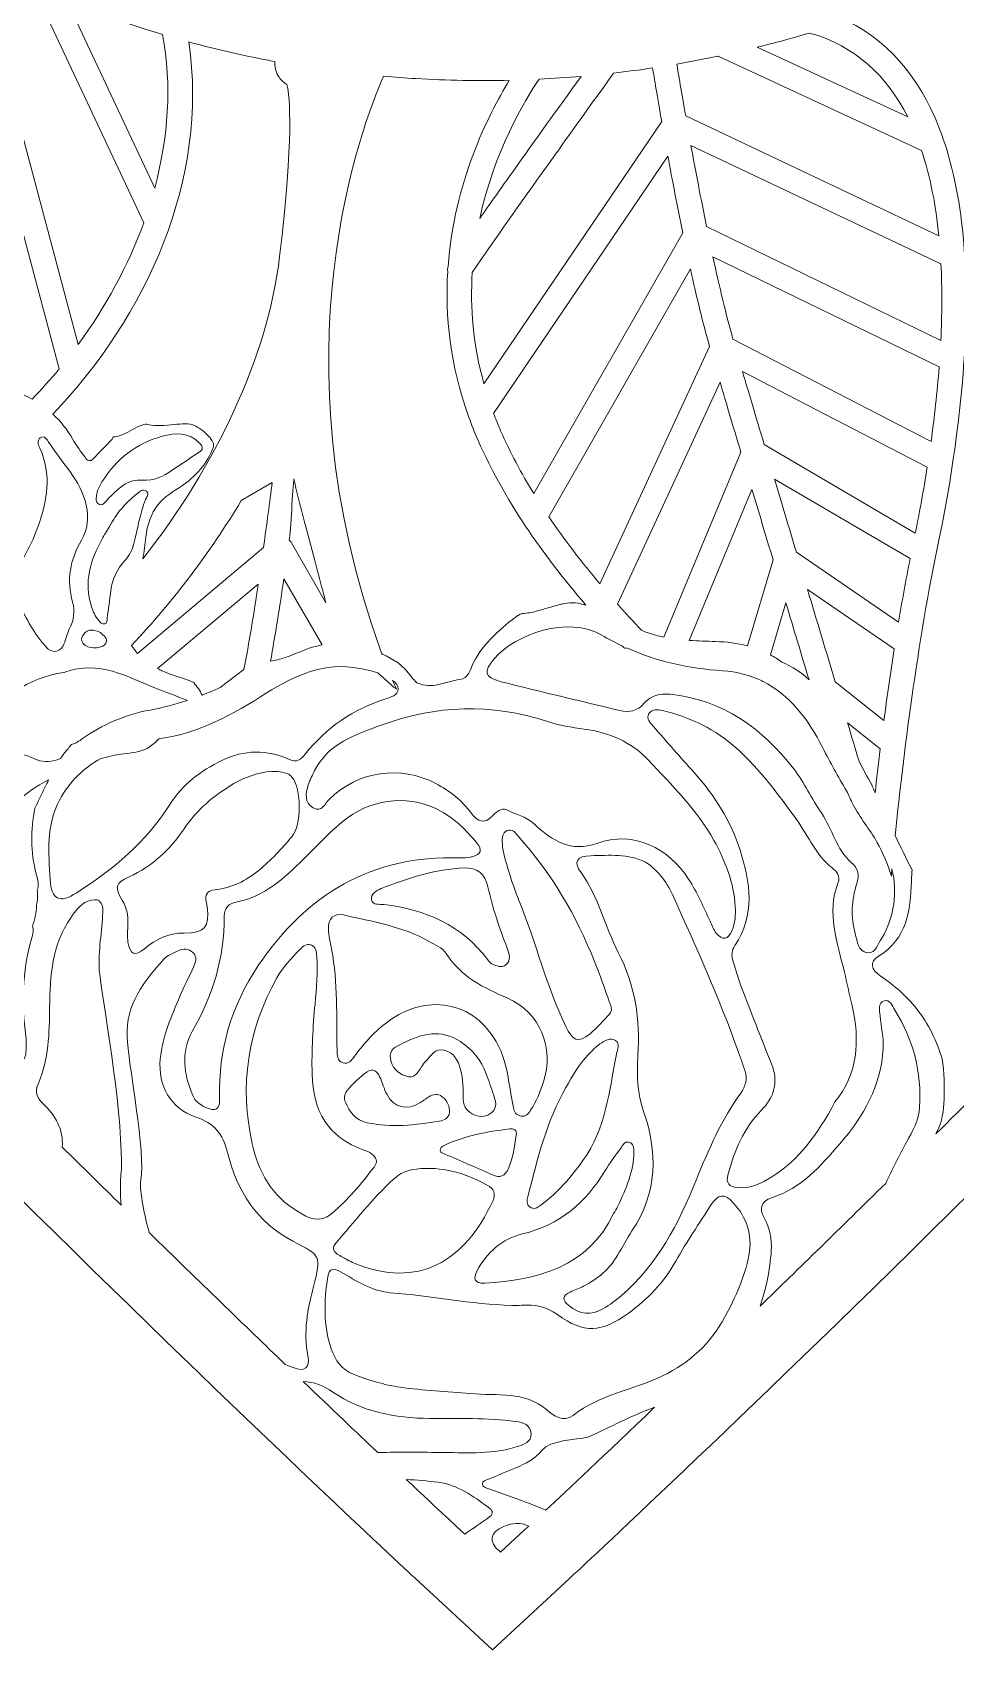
# Model space of a CAD drawing. Extents: x 16 to 8959, y -909 to -91.
# Drawn here: x 4936.9 to 5216.1, y -908.2 to -419.4 of the extents above; entities that cross this region are included whole.
import ezdxf

# ---------------------------------------------------------------- set-up
doc = ezdxf.new("R2010")
doc.units = 0
doc.header["$MEASUREMENT"] = 0
doc.layers.add('Layer 1', color=7, linetype='Continuous')

msp = doc.modelspace()

# ---------------------------------------------------------------- linework, layer by layer
at = {"layer": 'Layer 1', "lineweight": 0}
for points, knots in [([(5499.48, -226.33), (5481.85, -186.9), (5454.75, -153.49), (5421.11, -129.71), (5386.04, -104.91), (5345.53, -91.8), (5303.95, -91.8), (5256.05, -91.8), (5208.03, -109.39), (5165.06, -142.66), (5132.36, -167.98), (5102.49, -202.19), (5076, -244.61), (5049.52, -202.2), (5019.66, -168), (4986.95, -142.67), (4943.98, -109.4), (4895.95, -91.81), (4848.04, -91.8), (4806.47, -91.8), (4765.96, -104.91), (4730.9, -129.69), (4697.25, -153.47), (4670.15, -186.88), (4652.52, -226.31), (4631.14, -274.13), (4624.87, -327.84), (4634.41, -381.63), (4644.97, -441.15), (4673.77, -497.53), (4720, -549.22), (4873.89, -721.22), (5050.96, -885.08), (5052.74, -886.72), (5052.74, -886.72), (5076.01, -908.2), (5076.01, -908.2), (5076.01, -908.2), (5099.28, -886.71), (5099.28, -886.71), (5101.05, -885.08), (5278.13, -721.22), (5432.01, -549.22), (5478.24, -497.54), (5507.03, -441.16), (5517.59, -381.65), (5527.12, -327.86), (5520.86, -274.15), (5499.48, -226.33)], [0, 0, 0, 0, 1, 1, 1, 2, 2, 2, 3, 3, 3, 4, 4, 4, 5, 5, 5, 6, 6, 6, 7, 7, 7, 8, 8, 8, 9, 9, 9, 10, 10, 10, 11, 11, 11, 12, 12, 12, 13, 13, 13, 14, 14, 14, 15, 15, 15, 16, 16, 16, 16]), ([(4931.78, -402.9), (4933.54, -403.74), (4935.31, -404.56), (4937.09, -405.37), (4937.09, -405.37), (4970.6, -476.92), (4970.6, -476.92), (4965.86, -489.95), (4959.03, -502.41), (4950.77, -513.7), (4950.77, -513.7), (4924.66, -416.04), (4924.66, -416.04), (4927.86, -410.13), (4930.31, -405.62), (4931.78, -402.9)], [0, 0, 0, 0, 1, 1, 1, 2, 2, 2, 3, 3, 3, 4, 4, 4, 5, 5, 5, 5]), ([(4976.3, -420), (4979.16, -435.43), (4978.02, -451.23), (4973.9, -466.48), (4973.9, -466.48), (4947.36, -409.81), (4947.36, -409.81), (4956.76, -413.66), (4966.41, -417.05), (4976.3, -420)], [0, 0, 0, 0, 1, 1, 1, 2, 2, 2, 3, 3, 3, 3]), ([(5210.12, -752.28), (5210.24, -752.05), (5210.35, -751.81), (5210.47, -751.59), (5211.97, -748.76), (5212.46, -745.26), (5212.55, -741.84), (5212.66, -737.75), (5212.65, -733.7), (5211.99, -729.65), (5211.99, -729.65), (5211.99, -729.64), (5211.99, -729.64), (5210.27, -724.19), (5207.89, -719.02), (5204.2, -714.42), (5201.11, -710.57), (5197.48, -707.36), (5193.39, -704.63), (5190.46, -702.66), (5189.93, -700.39), (5192.77, -698.62), (5201.42, -693.25), (5202.38, -684.85), (5202.71, -675.95), (5202.76, -674.58), (5202.81, -673.43), (5202.89, -672.46), (5201.02, -669.08), (5199.46, -665.54), (5197.79, -662.12), (5199.74, -642.9), (5203.92, -606.92), (5210.59, -574.9), (5213.98, -558.64), (5217.26, -538.84), (5218.59, -518.69), (5218.61, -518.53), (5218.62, -518.38), (5218.62, -518.23), (5220.14, -494.62), (5218.98, -470.55), (5212.14, -451.11), (5212.11, -451.04), (5212.09, -450.97), (5212.06, -450.9), (5206.57, -435.43), (5197.48, -422.93), (5183.27, -415.96), (5192.14, -412.97), (5200.84, -409.63), (5209.36, -405.94), (5224.85, -411.84), (5241.16, -429.48), (5253.45, -453.81), (5273.45, -493.4), (5286.49, -559.02), (5263.14, -624.45), (5248.19, -666.36), (5239.91, -700.79), (5235.37, -727.13), (5226.73, -735.79), (5218.3, -744.18), (5210.12, -752.28)], [0, 0, 0, 0, 1, 1, 1, 2, 2, 2, 3, 3, 3, 4, 4, 4, 5, 5, 5, 6, 6, 6, 7, 7, 7, 8, 8, 8, 9, 9, 9, 10, 10, 10, 11, 11, 11, 12, 12, 12, 13, 13, 13, 14, 14, 14, 15, 15, 15, 16, 16, 16, 17, 17, 17, 18, 18, 18, 19, 19, 19, 20, 20, 20, 21, 21, 21, 21]), ([(5156.03, -423.89), (5161.37, -422.57), (5166.67, -421.13), (5171.91, -419.57), (5185.85, -423.49), (5195.34, -432.64), (5201.56, -444.93), (5201.56, -444.93), (5156.03, -423.89), (5156.03, -423.89)], [0, 0, 0, 0, 1, 1, 1, 2, 2, 2, 3, 3, 3, 3]), ([(4982.02, -556.52), (4985.96, -553.97), (4990.05, -549.4), (4991.59, -544.84), (4991.94, -543.81), (4991.52, -542.86), (4990.2, -541.42), (4988.85, -539.94), (4987.42, -538.93), (4985.67, -538.09), (4984.65, -537.6), (4981.99, -537.64), (4979.78, -537.9), (4977.13, -538.2), (4974.46, -538.48), (4971.82, -537.93), (4971.56, -537.87), (4971.31, -537.81), (4971.07, -537.75), (4970.54, -537.93), (4970.01, -538.11), (4969.49, -538.29), (4967.38, -539.05), (4965.59, -540.51), (4963.46, -541.23), (4962.74, -541.48), (4962.06, -541.59), (4961.38, -541.63), (4961.26, -541.94), (4961.07, -542.23), (4960.83, -542.5), (4959.05, -544.44), (4957.22, -546.34), (4955.38, -548.22), (4954.38, -549.25), (4953.53, -548.81), (4952.84, -547.81), (4951.6, -546.03), (4950.26, -544.31), (4949.19, -542.44), (4947.47, -539.43), (4945.41, -536.89), (4943.08, -534.74), (4971.32, -505.39), (4990.44, -463.68), (4984.2, -422.26), (4991.05, -424.11), (4997.99, -425.76), (5005.04, -427.18), (5006.76, -427.53), (5008.49, -427.86), (5010.22, -428.18), (5010.11, -429.64), (5010.43, -431.14), (5011.23, -432.5), (5011.9, -433.63), (5012.83, -434.53), (5013.9, -435.14), (5014.74, -438.91), (5016, -451.09), (5011.69, -487.13), (5008.04, -517.67), (4992.28, -550.57), (4970.31, -578.48), (4970.77, -576.32), (4970.89, -574.11), (4971.18, -571.92), (4971.64, -568.36), (4972.71, -564.92), (4974.96, -562.07), (4976.82, -559.72), (4979.54, -558.12), (4982.02, -556.52)], [0, 0, 0, 0, 1, 1, 1, 2, 2, 2, 3, 3, 3, 4, 4, 4, 5, 5, 5, 6, 6, 6, 7, 7, 7, 8, 8, 8, 9, 9, 9, 10, 10, 10, 11, 11, 11, 12, 12, 12, 13, 13, 13, 14, 14, 14, 15, 15, 15, 16, 16, 16, 17, 17, 17, 18, 18, 18, 19, 19, 19, 20, 20, 20, 21, 21, 21, 22, 22, 22, 23, 23, 23, 24, 24, 24, 24]), ([(4945.06, -521.06), (4942.43, -524.25), (4939.67, -527.31), (4936.83, -530.26), (4933.98, -528.68), (4930.87, -527.46), (4927.52, -526.55), (4924.97, -525.86), (4922.4, -525.23), (4919.84, -524.57), (4919.84, -524.57), (4904.81, -452.82), (4904.81, -452.82), (4910.29, -442.65), (4915.29, -433.38), (4919.52, -425.55), (4919.52, -425.55), (4945.06, -521.06), (4945.06, -521.06)], [0, 0, 0, 0, 1, 1, 1, 2, 2, 2, 3, 3, 3, 4, 4, 4, 5, 5, 5, 6, 6, 6, 6]), ([(5073.46, -525.63), (5070.15, -513.76), (5069.28, -502.43), (5069.91, -491.98), (5073.46, -486.4), (5096.45, -454.22), (5112.66, -431.68), (5116.6, -431.23), (5120.53, -430.71), (5124.44, -430.13), (5124.93, -433.17), (5125.9, -438.98), (5127.2, -446.36), (5127.2, -446.36), (5073.46, -525.63), (5073.46, -525.63)], [0, 0, 0, 0, 1, 1, 1, 2, 2, 2, 3, 3, 3, 4, 4, 4, 5, 5, 5, 5]), ([(5134.44, -444.65), (5133.19, -437.52), (5132.25, -431.9), (5131.77, -428.95), (5135.95, -428.24), (5140.1, -427.45), (5144.24, -426.58), (5144.32, -426.63), (5144.39, -426.68), (5144.47, -426.72), (5144.47, -426.72), (5205.75, -455.04), (5205.75, -455.04), (5208.39, -462.93), (5210.07, -471.66), (5210.99, -480.86), (5210.99, -480.86), (5134.44, -444.65), (5134.44, -444.65)], [0, 0, 0, 0, 1, 1, 1, 2, 2, 2, 3, 3, 3, 4, 4, 4, 5, 5, 5, 6, 6, 6, 6]), ([(5070.45, -609.55), (5069.27, -611.95), (5068.91, -614.77), (5066.14, -615.01), (5063.98, -615.2), (5061.88, -616.02), (5059.74, -616.5), (5057.56, -616.99), (5055.39, -617.01), (5053.21, -615.94), (5052.68, -615.41), (5051.98, -614.87), (5051.5, -614.19), (5049.13, -610.79), (5046.1, -608.65), (5042.63, -607.33), (5042.48, -606.92), (5042.32, -606.5), (5042.17, -606.08), (5009.91, -517.11), (5036.44, -447.64), (5043.09, -432.62), (5046.36, -432.9), (5049.64, -433.15), (5052.94, -433.35), (5062.35, -433.9), (5071.76, -434.06), (5081.12, -433.85), (5074.53, -444.62), (5064.47, -464.86), (5062.6, -490.16), (5062.48, -490.46), (5062.47, -490.64), (5062.45, -490.82), (5062.43, -491.11), (5062.46, -491.39), (5062.5, -491.67), (5061.69, -505.07), (5063.22, -519.83), (5068.76, -535.33), (5068.78, -535.38), (5068.8, -535.43), (5068.82, -535.48), (5069.68, -537.88), (5070.63, -540.3), (5071.7, -542.74), (5079.45, -560.5), (5091.14, -577.16), (5104.22, -592.46), (5102.17, -591.88), (5100.07, -591.55), (5097.75, -592.01), (5097.65, -592.03), (5097.51, -592.06), (5097.33, -592.1), (5096.92, -592.19), (5096.52, -592.29), (5096.11, -592.4), (5095.28, -592.6), (5094.47, -592.83), (5093.65, -593.06), (5092.17, -593.47), (5090.7, -593.96), (5089.21, -594.35), (5087.86, -594.7), (5086.51, -594.92), (5085.14, -595.07), (5084.64, -595.13), (5084.16, -595.29), (5083.75, -595.59), (5083.75, -595.59), (5083.75, -595.59), (5083.74, -595.59), (5079.14, -598.96), (5072.99, -604.4), (5070.45, -609.55)], [0, 0, 0, 0, 1, 1, 1, 2, 2, 2, 3, 3, 3, 4, 4, 4, 5, 5, 5, 6, 6, 6, 7, 7, 7, 8, 8, 8, 9, 9, 9, 10, 10, 10, 11, 11, 11, 12, 12, 12, 13, 13, 13, 14, 14, 14, 15, 15, 15, 16, 16, 16, 17, 17, 17, 18, 18, 18, 19, 19, 19, 20, 20, 20, 21, 21, 21, 22, 22, 22, 23, 23, 23, 24, 24, 24, 25, 25, 25, 25]), ([(5090.14, -433.52), (5094.37, -433.31), (5098.6, -433.03), (5102.81, -432.67), (5087.55, -453.9), (5078.06, -467.22), (5072.18, -475.62), (5076.56, -455.28), (5085.7, -440.05), (5090.14, -433.52)], [0, 0, 0, 0, 1, 1, 1, 2, 2, 2, 3, 3, 3, 3]), ([(5140.76, -478.06), (5139.03, -469.6), (5137.43, -461.15), (5136.05, -453.62), (5136.05, -453.62), (5211.62, -489.37), (5211.62, -489.37), (5212.01, -496.93), (5211.96, -504.7), (5211.58, -512.49), (5211.58, -512.49), (5140.76, -478.06), (5140.76, -478.06)], [0, 0, 0, 0, 1, 1, 1, 2, 2, 2, 3, 3, 3, 4, 4, 4, 4]), ([(5088.54, -558.79), (5084.73, -552.59), (5081.33, -546.25), (5078.5, -539.77), (5077.74, -538.02), (5077.04, -536.28), (5076.38, -534.55), (5076.38, -534.55), (5129.07, -456.81), (5129.07, -456.81), (5130.4, -464.03), (5131.92, -471.99), (5133.56, -479.98), (5133.56, -479.98), (5088.54, -558.79), (5088.54, -558.79)], [0, 0, 0, 0, 1, 1, 1, 2, 2, 2, 3, 3, 3, 4, 4, 4, 5, 5, 5, 5]), ([(5148.73, -512.06), (5146.7, -504.92), (5144.65, -496.27), (5142.69, -487.26), (5142.69, -487.26), (5211.08, -520.5), (5211.08, -520.5), (5210.51, -528.13), (5209.65, -535.7), (5208.63, -543.03), (5208.63, -543.03), (5148.73, -512.06), (5148.73, -512.06)], [0, 0, 0, 0, 1, 1, 1, 2, 2, 2, 3, 3, 3, 4, 4, 4, 4]), ([(5108.49, -586.04), (5103, -579.52), (5097.79, -572.77), (5093.08, -565.81), (5093.08, -565.81), (5135.88, -490.88), (5135.88, -490.88), (5137.75, -499.36), (5139.71, -507.48), (5141.66, -514.32), (5141.66, -514.32), (5108.49, -586.04), (5108.49, -586.04)], [0, 0, 0, 0, 1, 1, 1, 2, 2, 2, 3, 3, 3, 4, 4, 4, 4]), ([(5158.2, -543.99), (5155.65, -535.46), (5153.4, -527.89), (5151.63, -521.9), (5151.63, -521.9), (5207.48, -550.78), (5207.48, -550.78), (5206.37, -557.8), (5205.13, -564.52), (5203.87, -570.75), (5203.87, -570.75), (5158.2, -543.99), (5158.2, -543.99)], [0, 0, 0, 0, 1, 1, 1, 2, 2, 2, 3, 3, 3, 4, 4, 4, 4]), ([(5127.86, -602.16), (5126.17, -601.81), (5124.49, -601.37), (5122.83, -600.79), (5122.24, -600.58), (5121.66, -600.35), (5121.09, -600.1), (5118.64, -597.51), (5116.2, -594.89), (5113.82, -592.2), (5113.82, -592.2), (5144.84, -525.12), (5144.84, -525.12), (5146.57, -530.96), (5148.72, -538.17), (5151.13, -546.25), (5151.13, -546.25), (5127.86, -602.16), (5127.86, -602.16)], [0, 0, 0, 0, 1, 1, 1, 2, 2, 2, 3, 3, 3, 4, 4, 4, 5, 5, 5, 6, 6, 6, 6]), ([(4949.09, -591.56), (4949.91, -594.34), (4949.43, -597.12), (4948.08, -599.77), (4947.36, -601.17), (4947.08, -602.79), (4946.48, -604.27), (4945.6, -606.43), (4943.71, -607.12), (4941.68, -605.8), (4941.23, -605.29), (4940.52, -604.54), (4939.87, -603.74), (4936.52, -599.62), (4934.29, -594.84), (4931.76, -590.22), (4930.28, -587.51), (4930.56, -585.26), (4931.98, -582.58), (4934.75, -577.37), (4937.65, -572.2), (4939.42, -566.5), (4941.66, -559.31), (4942.47, -552.17), (4939.17, -545.05), (4938.7, -544.03), (4938.2, -542.67), (4939.29, -541.93), (4940.59, -541.06), (4941.42, -542.52), (4941.93, -543.33), (4945.83, -549.55), (4951.55, -554.65), (4953.2, -562.31), (4954.03, -566.17), (4953.64, -569.6), (4951.75, -572.89), (4948.35, -578.78), (4947.13, -584.89), (4949.09, -591.56)], [0, 0, 0, 0, 1, 1, 1, 2, 2, 2, 3, 3, 3, 4, 4, 4, 5, 5, 5, 6, 6, 6, 7, 7, 7, 8, 8, 8, 9, 9, 9, 10, 10, 10, 11, 11, 11, 12, 12, 12, 13, 13, 13, 13]), ([(4970.12, -554.7), (4966.16, -554.29), (4963.28, -556.91), (4960.63, -559.54), (4960.03, -560.13), (4959.48, -560.78), (4958.89, -561.38), (4958.43, -561.84), (4957.95, -562.43), (4957.21, -562.11), (4956.43, -561.77), (4956.16, -561.01), (4956.2, -560.23), (4956.3, -558.41), (4956.99, -556.77), (4957.95, -555.27), (4962.28, -548.34), (4968.31, -543.62), (4976.18, -541.44), (4980.21, -540.32), (4984.18, -540.22), (4987.49, -543.53), (4988.67, -544.72), (4988.59, -545.51), (4987.19, -546.4), (4984.5, -548.13), (4981.85, -549.92), (4979.21, -551.72), (4976.47, -553.6), (4973.77, -555.08), (4970.12, -554.7)], [0, 0, 0, 0, 1, 1, 1, 2, 2, 2, 3, 3, 3, 4, 4, 4, 5, 5, 5, 6, 6, 6, 7, 7, 7, 8, 8, 8, 9, 9, 9, 10, 10, 10, 10]), ([(4958.81, -598.17), (4957.97, -598.43), (4957.46, -597.65), (4956.97, -597.12), (4955.88, -595.92), (4955.29, -594.45), (4954.78, -592.91), (4952.35, -585.52), (4954.48, -578.87), (4958.03, -572.44), (4958.66, -571.29), (4959.38, -570.19), (4960.26, -568.73), (4962.17, -565), (4965.07, -561.59), (4968.66, -558.77), (4969.43, -558.16), (4970.35, -557.23), (4971.39, -558.06), (4972.38, -558.85), (4971.49, -559.77), (4971.16, -560.59), (4969.43, -564.88), (4968.73, -569.45), (4967.59, -573.9), (4967.1, -575.85), (4966.23, -577.53), (4964.87, -579.05), (4962.58, -581.62), (4961.07, -584.62), (4960.63, -588.09), (4960.28, -590.89), (4959.93, -593.68), (4959.54, -596.47), (4959.46, -597.09), (4959.54, -597.94), (4958.81, -598.17)], [0, 0, 0, 0, 1, 1, 1, 2, 2, 2, 3, 3, 3, 4, 4, 4, 5, 5, 5, 6, 6, 6, 7, 7, 7, 8, 8, 8, 9, 9, 9, 10, 10, 10, 11, 11, 11, 12, 12, 12, 12]), ([(5000.08, -560.88), (5000.08, -560.88), (5009.42, -555.42), (5009.42, -555.42), (5008.68, -561.29), (5007.8, -568.03), (5006.81, -575.1), (5006.81, -575.1), (4968.72, -607.1), (4968.72, -607.1), (4968.04, -606.34), (4967.43, -605.53), (4966.91, -604.65), (4979.45, -591.37), (4990.75, -576.5), (5000.08, -560.88)], [0, 0, 0, 0, 1, 1, 1, 2, 2, 2, 3, 3, 3, 4, 4, 4, 5, 5, 5, 5]), ([(5015.26, -573.69), (5015.08, -573.39), (5014.86, -573.13), (5014.61, -572.89), (5014.99, -570.15), (5015.66, -556.91), (5016, -554.32), (5016.88, -559.22), (5024.41, -586.72), (5025.62, -591.79), (5025.62, -591.79), (5015.26, -573.69), (5015.26, -573.69)], [0, 0, 0, 0, 1, 1, 1, 2, 2, 2, 3, 3, 3, 4, 4, 4, 4]), ([(5167.91, -576.5), (5165.64, -568.89), (5163.41, -561.44), (5161.31, -554.42), (5161.31, -554.42), (5202.3, -578.43), (5202.3, -578.43), (5201.05, -584.78), (5199.88, -591.23), (5198.81, -597.63), (5198.81, -597.63), (5167.91, -576.5), (5167.91, -576.5)], [0, 0, 0, 0, 1, 1, 1, 2, 2, 2, 3, 3, 3, 4, 4, 4, 4]), ([(5153.14, -604.82), (5150.03, -603.99), (5146.8, -603.59), (5143.45, -603.49), (5140.79, -603.42), (5138.14, -603.34), (5135.49, -603.15), (5135.49, -603.15), (5154.49, -557.5), (5154.49, -557.5), (5156.52, -564.3), (5158.67, -571.48), (5160.86, -578.81), (5160.86, -578.81), (5153.14, -604.82), (5153.14, -604.82)], [0, 0, 0, 0, 1, 1, 1, 2, 2, 2, 3, 3, 3, 4, 4, 4, 5, 5, 5, 5]), ([(4985.73, -615.88), (4982.51, -614.48), (4978.86, -613.59), (4976.1, -612.33), (4975.66, -612.13), (4975.22, -611.92), (4974.79, -611.69), (4974.79, -611.69), (5005.22, -586.13), (5005.22, -586.13), (5003.88, -595.02), (5002.42, -603.97), (5000.9, -611.96), (5000.9, -611.96), (4993.73, -617.43), (4993.73, -617.43), (4991.93, -618.23), (4990.11, -618.98), (4988.27, -619.68), (4987.57, -618.37), (4986.7, -617.08), (4985.73, -615.88)], [0, 0, 0, 0, 1, 1, 1, 2, 2, 2, 3, 3, 3, 4, 4, 4, 5, 5, 5, 6, 6, 6, 7, 7, 7, 7]), ([(5012.96, -584.52), (5012.96, -584.52), (5024.55, -604.49), (5024.55, -604.49), (5024.21, -604.56), (5023.84, -604.65), (5023.77, -604.66), (5023.19, -604.8), (5022.61, -604.93), (5022.03, -605.1), (5018.97, -605.95), (5016.16, -607.44), (5013.14, -608.41), (5011.75, -608.85), (5010.38, -609.18), (5009.01, -609.4), (5008.97, -609.42), (5008.94, -609.44), (5008.91, -609.46), (5010.34, -601.56), (5011.71, -592.97), (5012.96, -584.52)], [0, 0, 0, 0, 1, 1, 1, 2, 2, 2, 3, 3, 3, 4, 4, 4, 5, 5, 5, 6, 6, 6, 7, 7, 7, 7]), ([(5194.39, -627.32), (5194.39, -627.32), (5179.64, -615.63), (5179.64, -615.63), (5176.95, -606.65), (5174.12, -597.21), (5171.3, -587.8), (5171.3, -587.8), (5197.51, -605.73), (5197.51, -605.73), (5196.34, -613.16), (5195.31, -620.43), (5194.39, -627.32)], [0, 0, 0, 0, 1, 1, 1, 2, 2, 2, 3, 3, 3, 4, 4, 4, 4]), ([(5193.77, -693.15), (5192.46, -694.53), (5192.21, -697.89), (5189.4, -697.55), (5186.54, -697.2), (5186.35, -694.08), (5185.7, -691.79), (5184.24, -686.7), (5184.65, -681.6), (5186.15, -676.62), (5186.94, -674), (5186.76, -672.22), (5184.49, -670.26), (5179.93, -666.32), (5178.81, -660.13), (5175.48, -655.32), (5172.5, -651.01), (5170.33, -646.11), (5167.13, -641.99), (5157.6, -629.74), (5145.77, -621.08), (5129.74, -619.43), (5126.57, -619.11), (5123.9, -619.81), (5121.83, -622.21), (5119.82, -624.54), (5117.32, -625.01), (5114.54, -624.34), (5102.56, -621.48), (5090.57, -618.67), (5078.64, -615.63), (5073.55, -614.34), (5073.17, -612.6), (5076.6, -608.62), (5082.93, -601.28), (5098.91, -595.6), (5109.07, -601.56), (5111.14, -602.78), (5113.24, -603.88), (5115.37, -604.87), (5115.61, -605.13), (5115.84, -605.38), (5116.08, -605.64), (5116.23, -605.55), (5116.38, -605.47), (5116.52, -605.39), (5125.65, -609.48), (5135.32, -611.66), (5145.53, -612.32), (5150.03, -612.61), (5153.96, -613.69), (5157.44, -615.37), (5157.53, -615.43), (5157.62, -615.47), (5157.7, -615.53), (5157.7, -615.53), (5157.71, -615.5), (5157.71, -615.5), (5165.82, -619.51), (5171.43, -626.89), (5175.9, -635.65), (5178.15, -640.05), (5180.52, -644.38), (5183.08, -648.59), (5183.73, -650), (5184.39, -651.41), (5185.09, -652.81), (5187.11, -656.81), (5190.06, -660.2), (5192.25, -664.09), (5194.12, -667.41), (5195.58, -670.79), (5196.63, -674.37), (5196.68, -673.8), (5196.74, -673.08), (5196.82, -672.23), (5198.55, -679.34), (5197.49, -686.64), (5193.77, -693.15)], [0, 0, 0, 0, 1, 1, 1, 2, 2, 2, 3, 3, 3, 4, 4, 4, 5, 5, 5, 6, 6, 6, 7, 7, 7, 8, 8, 8, 9, 9, 9, 10, 10, 10, 11, 11, 11, 12, 12, 12, 13, 13, 13, 14, 14, 14, 15, 15, 15, 16, 16, 16, 17, 17, 17, 18, 18, 18, 19, 19, 19, 20, 20, 20, 21, 21, 21, 22, 22, 22, 23, 23, 23, 24, 24, 24, 25, 25, 25, 26, 26, 26, 26]), ([(5163.54, -609.73), (5162.41, -608.91), (5161.25, -608.18), (5160.07, -607.54), (5160.07, -607.54), (5164.75, -591.8), (5164.75, -591.8), (5167.1, -599.66), (5169.46, -607.5), (5171.73, -615.08), (5169.41, -612.87), (5166.73, -611.03), (5163.54, -609.73)], [0, 0, 0, 0, 1, 1, 1, 2, 2, 2, 3, 3, 3, 4, 4, 4, 4]), ([(4952.38, -601.37), (4953.8, -599.43), (4955.61, -599.9), (4957.51, -600.8), (4958.31, -601.74), (4960.06, -602.35), (4959.03, -604.15), (4958.25, -605.52), (4954.63, -605.8), (4953.01, -604.74), (4951.61, -603.83), (4951.47, -602.62), (4952.38, -601.37)], [0, 0, 0, 0, 1, 1, 1, 2, 2, 2, 3, 3, 3, 4, 4, 4, 4]), ([(4917.57, -638.14), (4917.76, -634.95), (4919.05, -632.15), (4920.69, -629.41), (4927.24, -620.76), (4935.32, -614.46), (4946.43, -612.84), (4946.53, -612.82), (4946.63, -612.83), (4946.71, -612.8), (4957, -608.96), (4965.68, -614.16), (4974.65, -617.76), (4977.52, -618.92), (4980.44, -619.97), (4983.32, -621.1), (4983.47, -621.16), (4983.64, -621.21), (4983.8, -621.27), (4980.14, -622.47), (4976.39, -623.47), (4972.51, -624.19), (4965.09, -625.59), (4958.02, -628.52), (4951.78, -633.05), (4950.57, -633.94), (4949.59, -634.47), (4948.75, -634.63), (4948.05, -635.46), (4947.35, -636.3), (4946.68, -637.16), (4946.24, -637.72), (4945.83, -638.29), (4945.44, -638.88), (4945.1, -638.99), (4944.75, -639.1), (4944.41, -639.22), (4941.97, -640.04), (4939.73, -639.94), (4937.59, -638.93), (4931.71, -636.15), (4926.18, -636.46), (4920.84, -640.23), (4920.01, -640.81), (4919.03, -641.48), (4917.99, -640.76), (4917.03, -640.1), (4917.52, -639.04), (4917.57, -638.14)], [0, 0, 0, 0, 1, 1, 1, 2, 2, 2, 3, 3, 3, 4, 4, 4, 5, 5, 5, 6, 6, 6, 7, 7, 7, 8, 8, 8, 9, 9, 9, 10, 10, 10, 11, 11, 11, 12, 12, 12, 13, 13, 13, 14, 14, 14, 15, 15, 15, 16, 16, 16, 16]), ([(4945.13, -651.42), (4948.15, -645.75), (4952.47, -641.76), (4957.64, -638.84), (4959.89, -638.22), (4962.17, -637.73), (4964.55, -637.43), (4966.96, -637.12), (4969.57, -636.94), (4971.72, -635.72), (4972.98, -635), (4974.1, -633.97), (4975.18, -632.87), (4987.31, -631.31), (4997.54, -625.49), (5007.62, -619.14), (5016.24, -613.7), (5025.25, -609.57), (5035.9, -611.62), (5037.75, -611.98), (5039.57, -612.38), (5041.33, -612.97), (5042.79, -614.14), (5044.21, -615.46), (5045.75, -616.88), (5046.14, -617.24), (5046.56, -617.56), (5046.99, -617.86), (5046.6, -617), (5046.21, -616.14), (5045.83, -615.27), (5046.78, -615.92), (5047.59, -616.67), (5047.54, -617.85), (5047.47, -619.83), (5045.38, -620.26), (5043.77, -620.78), (5033.98, -623.95), (5025.78, -629.45), (5019.4, -637.55), (5018.1, -639.19), (5016.71, -640.1), (5014.71, -639.2), (5007.83, -636.09), (5001.09, -636.14), (4994.23, -639.45), (4987.8, -642.56), (4982.25, -646.77), (4978.48, -652.75), (4971.34, -664.09), (4961.39, -672.3), (4950.33, -679.43), (4945.16, -682.76), (4942.68, -681.59), (4942.31, -675.43), (4941.82, -667.28), (4941.02, -659.11), (4945.13, -651.42)], [0, 0, 0, 0, 1, 1, 1, 2, 2, 2, 3, 3, 3, 4, 4, 4, 5, 5, 5, 6, 6, 6, 7, 7, 7, 8, 8, 8, 9, 9, 9, 10, 10, 10, 11, 11, 11, 12, 12, 12, 13, 13, 13, 14, 14, 14, 15, 15, 15, 16, 16, 16, 17, 17, 17, 18, 18, 18, 19, 19, 19, 19]), ([(5123.12, -639.3), (5130.27, -646.95), (5137.88, -654.29), (5142.99, -663.61), (5146.41, -669.87), (5149.05, -676.4), (5149.44, -683.67), (5149.57, -686.14), (5149.41, -688.55), (5148.48, -690.86), (5147.35, -693.64), (5145.49, -693.97), (5143.66, -691.6), (5142.86, -690.55), (5142.37, -689.25), (5141.81, -688.03), (5139.82, -683.71), (5137.92, -679.32), (5135.33, -675.31), (5129.35, -666.07), (5118.88, -660.41), (5107.56, -664.51), (5099.93, -667.27), (5093.99, -663.74), (5088.69, -658.7), (5085.89, -656.04), (5083.46, -656.14), (5080.17, -654.29), (5078.89, -653.57), (5076.93, -655.24), (5076.06, -656.19), (5073.62, -658.86), (5071.49, -657.88), (5069.73, -655.47), (5066.85, -651.52), (5063.13, -648.7), (5058.86, -646.42), (5048.26, -640.75), (5035.34, -642.65), (5026.72, -651.13), (5025.41, -652.41), (5024.48, -655.3), (5021.83, -653.73), (5019.1, -652.11), (5019.55, -649.36), (5020.33, -646.83), (5020.79, -645.33), (5021.6, -643.93), (5022.25, -642.49), (5026.45, -634.24), (5034.58, -631.62), (5042.33, -628.79), (5058.9, -622.74), (5075.69, -622), (5092.62, -627.65), (5096.19, -628.83), (5099.98, -629.46), (5103.72, -629.95), (5111.26, -630.95), (5117.95, -633.76), (5123.12, -639.3)], [0, 0, 0, 0, 1, 1, 1, 2, 2, 2, 3, 3, 3, 4, 4, 4, 5, 5, 5, 6, 6, 6, 7, 7, 7, 8, 8, 8, 9, 9, 9, 10, 10, 10, 11, 11, 11, 12, 12, 12, 13, 13, 13, 14, 14, 14, 15, 15, 15, 16, 16, 16, 17, 17, 17, 18, 18, 18, 19, 19, 19, 20, 20, 20, 20]), ([(5182.44, -703.43), (5183.21, -706.63), (5183.87, -709.86), (5184.66, -713.05), (5187.41, -724.24), (5186.22, -734.67), (5179.58, -742.61), (5174.34, -752.46), (5168.78, -760.1), (5160.45, -765.32), (5157.31, -767.29), (5154.06, -768.96), (5150.17, -768.53), (5147.67, -768.26), (5146.44, -767.33), (5147.27, -764.43), (5149.3, -757.31), (5151.93, -750.63), (5157.3, -745.2), (5161.18, -741.29), (5162.6, -736.57), (5160.38, -731.11), (5157.22, -723.31), (5154.17, -715.46), (5151.16, -707.6), (5150.2, -705.1), (5149.53, -702.49), (5148.71, -699.94), (5148.19, -698.32), (5148.36, -696.81), (5149.3, -695.4), (5155.5, -686.09), (5154.01, -676.33), (5150.89, -666.53), (5148.06, -657.67), (5143.21, -649.97), (5137, -643.09), (5132.83, -638.46), (5128.71, -633.8), (5124.65, -629.08), (5123.76, -628.05), (5122.28, -626.89), (5123.35, -625.28), (5124.29, -623.86), (5125.99, -624.02), (5127.4, -624.35), (5135.84, -626.35), (5143.44, -630.02), (5149.94, -635.87), (5156.97, -642.21), (5162.52, -649.8), (5168.03, -657.42), (5171.89, -662.78), (5173.59, -667.67), (5178.69, -671.94), (5180.1, -673.11), (5181.39, -674.25), (5180.47, -676.56), (5176.98, -685.36), (5180.29, -694.51), (5182.44, -703.43)], [0, 0, 0, 0, 1, 1, 1, 2, 2, 2, 3, 3, 3, 4, 4, 4, 5, 5, 5, 6, 6, 6, 7, 7, 7, 8, 8, 8, 9, 9, 9, 10, 10, 10, 11, 11, 11, 12, 12, 12, 13, 13, 13, 14, 14, 14, 15, 15, 15, 16, 16, 16, 17, 17, 17, 18, 18, 18, 19, 19, 19, 20, 20, 20, 20]), ([(5183.37, -628.06), (5183.37, -628.06), (5193.29, -635.91), (5193.29, -635.91), (5192.7, -640.64), (5192.18, -645.09), (5191.71, -649.2), (5191.38, -648.4), (5191.05, -647.61), (5190.73, -646.81), (5189.38, -644.45), (5188.1, -642.05), (5186.85, -639.64), (5185.75, -635.97), (5184.58, -632.1), (5183.37, -628.06)], [0, 0, 0, 0, 1, 1, 1, 2, 2, 2, 3, 3, 3, 4, 4, 4, 5, 5, 5, 5]), ([(4964.2, -681.85), (4961.74, -677.81), (4961.94, -676.52), (4966.2, -674.59), (4973.23, -671.41), (4978.53, -666.39), (4982.77, -660.08), (4986.67, -654.28), (4991.91, -649.96), (4997.87, -646.45), (5001.39, -644.38), (5005.17, -643.06), (5009.27, -642.76), (5011, -642.63), (5012.68, -642.84), (5014.44, -643.61), (5014.69, -643.82), (5015.1, -644.1), (5015.41, -644.47), (5018.39, -647.99), (5018.34, -658.93), (5015.37, -662.48), (5012.3, -666.13), (5009.07, -669.61), (5005.37, -672.65), (5001.5, -675.82), (4997.16, -678.01), (4992.18, -678.52), (4989.61, -678.79), (4989.12, -680.03), (4989.49, -682.18), (4989.58, -682.66), (4989.68, -683.13), (4989.75, -683.62), (4990.6, -689.82), (4989.11, -691.67), (4982.8, -691.61), (4978.1, -691.56), (4974.31, -693.37), (4970.85, -696.33), (4968.03, -698.74), (4966.36, -698.09), (4965.83, -694.36), (4965.58, -692.57), (4965.75, -690.71), (4965.81, -688.88), (4965.9, -686.39), (4965.53, -684.02), (4964.2, -681.85)], [0, 0, 0, 0, 1, 1, 1, 2, 2, 2, 3, 3, 3, 4, 4, 4, 5, 5, 5, 6, 6, 6, 7, 7, 7, 8, 8, 8, 9, 9, 9, 10, 10, 10, 11, 11, 11, 12, 12, 12, 13, 13, 13, 14, 14, 14, 15, 15, 15, 16, 16, 16, 16]), ([(4938.12, -673.82), (4938.77, -676.22), (4938.92, -677.66), (4938.35, -678.55), (4938.61, -680.05), (4938.48, -681.69), (4938.18, -683.29), (4938.08, -685.4), (4937.65, -687.52), (4936.97, -689.59), (4937.4, -690.33), (4937.19, -691.6), (4936.57, -693.8), (4933.84, -703.4), (4933.64, -713.04), (4934.94, -722.83), (4935.14, -724.39), (4935.04, -726), (4934.97, -727.58), (4934.88, -729.65), (4934.07, -730.34), (4933, -729.44), (4924.98, -722.53), (4916.57, -717.63), (4909.68, -710.83), (4907.71, -708.88), (4905.43, -707.68), (4903.01, -706.85), (4905.63, -703.43), (4908.81, -700.43), (4912.42, -698.06), (4914.9, -696.43), (4917.53, -695.07), (4919.99, -693.42), (4921.85, -692.18), (4923.22, -691.39), (4923.56, -689.24), (4924.58, -682.69), (4923.23, -675.93), (4923.77, -669.34), (4924.29, -662.82), (4926.87, -656.98), (4931.64, -652.44), (4934.69, -649.54), (4938.16, -647.24), (4941.84, -645.28), (4941.46, -646.05), (4941.08, -646.82), (4940.7, -647.6), (4939.69, -649.69), (4938.69, -651.79), (4937.68, -653.88), (4936.36, -660.41), (4936.3, -667.02), (4938.12, -673.82)], [0, 0, 0, 0, 1, 1, 1, 2, 2, 2, 3, 3, 3, 4, 4, 4, 5, 5, 5, 6, 6, 6, 7, 7, 7, 8, 8, 8, 9, 9, 9, 10, 10, 10, 11, 11, 11, 12, 12, 12, 13, 13, 13, 14, 14, 14, 15, 15, 15, 16, 16, 16, 17, 17, 17, 18, 18, 18, 18]), ([(4993.54, -741.5), (4993.65, -745.04), (4992.37, -745.74), (4989.09, -744.2), (4987.49, -743.45), (4986.14, -742.38), (4985.45, -740.74), (4982.72, -734.33), (4981.7, -727.79), (4985.28, -721.4), (4991.36, -710.55), (4995.08, -699.08), (4994.93, -686.55), (4994.9, -683.89), (4996.38, -682.69), (4998.55, -682.26), (5007.04, -680.58), (5013.04, -675.04), (5018.9, -669.29), (5023.25, -665.01), (5027.32, -660.45), (5032.24, -656.79), (5040.46, -650.66), (5051.9, -649.87), (5060.51, -654.85), (5064.77, -657.17), (5068.12, -660.53), (5071.17, -664.22), (5073.09, -666.54), (5072.66, -667.82), (5069.72, -668.57), (5068.56, -668.86), (5067.31, -668.92), (5066.1, -668.88), (5039.54, -668.04), (5019.78, -679.86), (5005.24, -701.46), (4997.1, -713.57), (4993.09, -726.87), (4993.54, -741.5)], [0, 0, 0, 0, 1, 1, 1, 2, 2, 2, 3, 3, 3, 4, 4, 4, 5, 5, 5, 6, 6, 6, 7, 7, 7, 8, 8, 8, 9, 9, 9, 10, 10, 10, 11, 11, 11, 12, 12, 12, 13, 13, 13, 13]), ([(5106.89, -700.2), (5108.52, -704.27), (5109.95, -708.43), (5111.44, -712.55), (5111.85, -713.69), (5112.4, -714.86), (5111.46, -716.08), (5109.5, -718.08), (5107.68, -720.25), (5105.53, -722.02), (5101.87, -725.03), (5100.22, -724.07), (5098.21, -719.88), (5092.46, -707.86), (5089.31, -694.93), (5084.37, -682.65), (5082.45, -677.87), (5080.85, -673.04), (5079.57, -668.09), (5079.23, -666.8), (5079.03, -665.45), (5079, -664.13), (5078.96, -662.81), (5078.94, -661.28), (5080.45, -660.65), (5082.05, -659.99), (5082.9, -661.31), (5083.78, -662.28), (5093.88, -673.46), (5101.29, -686.29), (5106.89, -700.2)], [0, 0, 0, 0, 1, 1, 1, 2, 2, 2, 3, 3, 3, 4, 4, 4, 5, 5, 5, 6, 6, 6, 7, 7, 7, 8, 8, 8, 9, 9, 9, 10, 10, 10, 10]), ([(5099.47, -800.11), (5100.81, -799.51), (5102.2, -799.03), (5103.51, -798.37), (5107.87, -796.2), (5111.43, -793.1), (5113.95, -788.9), (5115.39, -786.49), (5116.63, -783.95), (5118.2, -781.63), (5126.02, -770.09), (5125.98, -757.73), (5121.64, -745.19), (5119.72, -739.66), (5119.64, -734.16), (5120, -728.59), (5120.71, -717.66), (5119.22, -707.48), (5114.05, -697.44), (5110.01, -689.61), (5108.15, -680.7), (5102.8, -673.33), (5100.38, -669.99), (5101.59, -668.3), (5105.74, -668.22), (5111.34, -668.12), (5117.01, -667.57), (5122.31, -670.16), (5126.36, -672.8), (5128.98, -676.64), (5130.88, -680.9), (5137.64, -696.06), (5144.58, -711.16), (5150.09, -726.84), (5150.86, -729.03), (5151.75, -731.18), (5152.4, -733.4), (5153.1, -735.75), (5152.63, -737.94), (5151.14, -739.97), (5145.25, -748.01), (5141.39, -757.05), (5137.64, -766.25), (5132.33, -779.28), (5125.95, -791.82), (5114.94, -801.23), (5113.27, -802.65), (5111.48, -803.96), (5109.59, -805.07), (5105.75, -807.3), (5102.45, -806.94), (5099.07, -804.19), (5097.12, -802.6), (5097.03, -801.22), (5099.47, -800.11)], [0, 0, 0, 0, 1, 1, 1, 2, 2, 2, 3, 3, 3, 4, 4, 4, 5, 5, 5, 6, 6, 6, 7, 7, 7, 8, 8, 8, 9, 9, 9, 10, 10, 10, 11, 11, 11, 12, 12, 12, 13, 13, 13, 14, 14, 14, 15, 15, 15, 16, 16, 16, 17, 17, 17, 18, 18, 18, 18]), ([(5080.46, -696.13), (5081.08, -697.76), (5081.8, -699.83), (5080.07, -701.24), (5078.81, -702.28), (5077.27, -701.49), (5075.77, -700.95), (5075.42, -700.58), (5074.95, -700.18), (5074.59, -699.7), (5066.75, -689.2), (5055.85, -684.5), (5043.21, -682.99), (5041.86, -682.83), (5039.79, -683.3), (5039.47, -681.53), (5039.15, -679.77), (5041, -678.74), (5042.39, -678.18), (5050.46, -674.98), (5058.69, -672.28), (5067.47, -671.92), (5071.42, -671.76), (5073.78, -673.55), (5074.66, -677.62), (5076.03, -683.95), (5078.13, -690.08), (5080.46, -696.13)], [0, 0, 0, 0, 1, 1, 1, 2, 2, 2, 3, 3, 3, 4, 4, 4, 5, 5, 5, 6, 6, 6, 7, 7, 7, 8, 8, 8, 9, 9, 9, 9]), ([(4940.13, -743.15), (4938.18, -741.32), (4937.63, -739.67), (4938.73, -737.07), (4941.82, -729.72), (4942.08, -721.87), (4942.15, -714.03), (4942.24, -704.54), (4942.89, -695.19), (4948.52, -687.01), (4949.91, -684.98), (4951.28, -682.93), (4953.69, -681.99), (4956.8, -680.79), (4958.33, -681.89), (4958.21, -685.25), (4957.98, -691.1), (4956.81, -696.9), (4957.15, -702.79), (4957.47, -708.16), (4963.16, -737.65), (4963.79, -757.76), (4963.8, -758.06), (4963.81, -758.37), (4963.81, -758.66), (4963.86, -760.39), (4963.86, -762.04), (4963.81, -763.59), (4963.81, -763.63), (4963.81, -763.66), (4963.81, -763.7), (4963.45, -767.07), (4963.51, -770.47), (4963.76, -773.83), (4957.99, -768.17), (4952.04, -762.31), (4945.94, -756.29), (4946.39, -750.92), (4943.86, -746.69), (4940.13, -743.15)], [0, 0, 0, 0, 1, 1, 1, 2, 2, 2, 3, 3, 3, 4, 4, 4, 5, 5, 5, 6, 6, 6, 7, 7, 7, 8, 8, 8, 9, 9, 9, 10, 10, 10, 11, 11, 11, 12, 12, 12, 13, 13, 13, 13]), ([(5091.46, -736.54), (5090.45, -739.53), (5089.34, -742.52), (5087.54, -745.17), (5086.84, -746.21), (5086.15, -747.19), (5084.64, -746.92), (5083.19, -746.66), (5082.59, -745.65), (5082.35, -744.39), (5081.83, -741.64), (5081.37, -738.88), (5080.91, -736.12), (5080.22, -732.02), (5079.26, -728.07), (5077.12, -724.38), (5069.17, -710.68), (5054.05, -710.53), (5043.54, -719), (5040.01, -721.85), (5036.98, -725.19), (5034.31, -728.85), (5033.45, -730.02), (5032.55, -731.39), (5030.77, -730.8), (5029.01, -730.21), (5029.06, -728.56), (5029.04, -727.12), (5028.87, -716.88), (5029.31, -706.61), (5027.39, -696.47), (5027.01, -694.44), (5026.53, -692.4), (5026.43, -690.34), (5026.29, -687.32), (5028.08, -685.47), (5030.96, -686.13), (5039.72, -688.15), (5048.72, -689.51), (5056.71, -694.05), (5058.54, -695.27), (5060.89, -695.94), (5062.07, -697.81), (5066.5, -704.82), (5073.39, -708.19), (5080.65, -711.32), (5090.3, -715.47), (5094.86, -726.41), (5091.46, -736.54)], [0, 0, 0, 0, 1, 1, 1, 2, 2, 2, 3, 3, 3, 4, 4, 4, 5, 5, 5, 6, 6, 6, 7, 7, 7, 8, 8, 8, 9, 9, 9, 10, 10, 10, 11, 11, 11, 12, 12, 12, 13, 13, 13, 14, 14, 14, 15, 15, 15, 16, 16, 16, 16]), ([(4972.24, -782.13), (4970.9, -777.37), (4969.3, -769.96), (4969.68, -766.11), (4971.41, -759.02), (4965.79, -730.13), (4965.54, -722.93), (4965.2, -713.16), (4970.57, -706.17), (4976.66, -699.54), (4977.76, -698.34), (4979.5, -697.66), (4981.04, -696.94), (4982.56, -696.23), (4984.21, -696.24), (4985.47, -697.52), (4986.82, -698.87), (4986.33, -700.38), (4985.61, -701.91), (4982.87, -707.77), (4980.09, -713.61), (4977.9, -719.7), (4976.75, -722.93), (4975.91, -726.24), (4975.59, -729.67), (4974.84, -737.83), (4978.64, -744.54), (4986.39, -747.22), (4991.83, -749.1), (4994.55, -752.26), (4995.92, -757.89), (4998.72, -769.45), (5004.73, -779.04), (5015.71, -784.72), (5024.28, -789.16), (5024.32, -789.11), (5021.91, -798.42), (5020.13, -805.32), (5018.78, -812.2), (5020.23, -819.4), (5020.95, -822.98), (5019.29, -824.32), (5015.8, -822.95), (5015, -822.63), (5014.19, -822.31), (5013.39, -821.98), (5001.26, -810.34), (4987.42, -796.96), (4972.24, -782.13)], [0, 0, 0, 0, 1, 1, 1, 2, 2, 2, 3, 3, 3, 4, 4, 4, 5, 5, 5, 6, 6, 6, 7, 7, 7, 8, 8, 8, 9, 9, 9, 10, 10, 10, 11, 11, 11, 12, 12, 12, 13, 13, 13, 14, 14, 14, 15, 15, 15, 16, 16, 16, 16]), ([(5010.87, -705.1), (5012.67, -701.89), (5015.18, -699.19), (5017.79, -696.62), (5018.74, -695.69), (5019.75, -694.6), (5021.3, -695.27), (5022.8, -695.92), (5022.78, -697.36), (5022.89, -698.71), (5023.27, -703.48), (5022.83, -708.22), (5022.38, -712.96), (5021.72, -720.01), (5021.34, -727.07), (5021.49, -734.17), (5021.73, -745.31), (5026.24, -753.39), (5037.16, -757.19), (5037.96, -757.47), (5038.76, -757.82), (5039.46, -758.3), (5041, -759.36), (5041.45, -760.68), (5040.22, -762.33), (5036.42, -767.43), (5032.35, -772.25), (5027.45, -776.38), (5023.65, -779.58), (5020.45, -777.82), (5017.1, -775.68), (5009.29, -771.12), (5005.21, -763.63), (5003.38, -755.35), (4999.5, -737.8), (5002, -720.89), (5010.87, -705.1)], [0, 0, 0, 0, 1, 1, 1, 2, 2, 2, 3, 3, 3, 4, 4, 4, 5, 5, 5, 6, 6, 6, 7, 7, 7, 8, 8, 8, 9, 9, 9, 10, 10, 10, 11, 11, 11, 12, 12, 12, 12]), ([(5193.22, -716.67), (5193.09, -715.04), (5192.53, -712.74), (5194.41, -712.08), (5196.14, -711.47), (5196.94, -713.65), (5197.72, -714.9), (5203.33, -723.88), (5205.8, -733.69), (5205.17, -744.24), (5204.94, -748.12), (5203.03, -751.5), (5201.22, -754.78), (5198.97, -758.87), (5196.91, -763.05), (5194.93, -767.27), (5181.31, -780.66), (5168.57, -793.07), (5156.94, -804.33), (5158.81, -799.11), (5159.89, -793.51), (5160.33, -787.61), (5160.59, -784.09), (5159.86, -780.79), (5158.16, -777.73), (5156.51, -774.76), (5157.49, -772.49), (5160.38, -771.62), (5169.47, -768.87), (5175.27, -761.94), (5181.06, -755.29), (5188.2, -747.1), (5193.53, -737.79), (5194.17, -726.49), (5194.36, -723.15), (5193.47, -719.94), (5193.22, -716.67)], [0, 0, 0, 0, 1, 1, 1, 2, 2, 2, 3, 3, 3, 4, 4, 4, 5, 5, 5, 6, 6, 6, 7, 7, 7, 8, 8, 8, 9, 9, 9, 10, 10, 10, 11, 11, 11, 12, 12, 12, 12]), ([(5061.47, -727), (5058.55, -726.23), (5057.47, -728.76), (5055.88, -730.32), (5055.37, -730.83), (5054.94, -731.45), (5054.56, -732.06), (5053.44, -733.86), (5052.43, -735.8), (5049.74, -734.81), (5047.26, -733.89), (5045.58, -732.19), (5045.19, -729.55), (5044.76, -726.74), (5046.9, -725.91), (5048.94, -724.88), (5054.67, -721.99), (5060.39, -720.5), (5066.33, -724.4), (5069.9, -726.83), (5072.69, -729.98), (5074.17, -734.17), (5074.91, -736.24), (5075.64, -738.31), (5076.34, -740.39), (5076.96, -742.27), (5077.64, -744.23), (5075.84, -745.83), (5074.34, -747.16), (5072.51, -747.33), (5070.68, -746.61), (5068.59, -745.78), (5067.24, -744.26), (5067.21, -741.91), (5067.18, -738.86), (5067.23, -735.82), (5066.4, -732.83), (5065.65, -730.08), (5064.43, -727.78), (5061.47, -727)], [0, 0, 0, 0, 1, 1, 1, 2, 2, 2, 3, 3, 3, 4, 4, 4, 5, 5, 5, 6, 6, 6, 7, 7, 7, 8, 8, 8, 9, 9, 9, 10, 10, 10, 11, 11, 11, 12, 12, 12, 13, 13, 13, 13]), ([(5098.23, -738.3), (5100.21, -734.78), (5102.21, -731.27), (5105.03, -728.34), (5106.13, -727.2), (5107.23, -726.01), (5108.52, -725.13), (5109.91, -724.18), (5111.64, -723.07), (5113.25, -724.09), (5114.76, -725.05), (5113.77, -726.84), (5113.51, -728.17), (5111.34, -739.27), (5110.32, -750.72), (5103.38, -760.36), (5099.72, -765.46), (5095.69, -770.13), (5090.63, -773.88), (5089.61, -774.63), (5088.53, -775.29), (5087.31, -774.38), (5086.25, -773.59), (5086.4, -772.43), (5086.68, -771.35), (5089.66, -760.03), (5092.28, -748.58), (5098.23, -738.3)], [0, 0, 0, 0, 1, 1, 1, 2, 2, 2, 3, 3, 3, 4, 4, 4, 5, 5, 5, 6, 6, 6, 7, 7, 7, 8, 8, 8, 9, 9, 9, 9]), ([(5032.02, -739.29), (5033.71, -737.29), (5035.75, -735.19), (5038.17, -733.53), (5040.03, -732.24), (5041.18, -733.55), (5041.92, -735.04), (5042.79, -736.78), (5043.23, -738.73), (5044.15, -740.43), (5046.28, -744.4), (5050.2, -745.33), (5054.02, -742.95), (5054.95, -742.37), (5055.84, -741.72), (5056.76, -741.13), (5058.11, -740.25), (5059.51, -740.06), (5060.84, -741.08), (5062.39, -742.27), (5063.2, -743.89), (5063.02, -745.85), (5062.85, -747.66), (5061.42, -748.19), (5059.92, -748.44), (5052.69, -749.67), (5045.46, -750.48), (5038.14, -748.92), (5034.59, -748.16), (5032.83, -745.74), (5031.58, -742.69), (5031.14, -741.62), (5031.14, -740.55), (5032.02, -739.29)], [0, 0, 0, 0, 1, 1, 1, 2, 2, 2, 3, 3, 3, 4, 4, 4, 5, 5, 5, 6, 6, 6, 7, 7, 7, 8, 8, 8, 9, 9, 9, 10, 10, 10, 11, 11, 11, 11]), ([(5081.24, -750.81), (5082.52, -750.65), (5083.5, -751.17), (5083.24, -752.66), (5082.64, -756.14), (5082.27, -759.68), (5080.75, -762.93), (5079.76, -765.13), (5078.3, -765.73), (5076.02, -764.7), (5071.25, -762.53), (5066.42, -760.49), (5061.61, -758.41), (5061.06, -758.17), (5060.33, -758.09), (5060.22, -757.39), (5060.09, -756.5), (5060.81, -756.1), (5061.46, -755.79), (5067.71, -752.76), (5074.45, -751.66), (5081.24, -750.81)], [0, 0, 0, 0, 1, 1, 1, 2, 2, 2, 3, 3, 3, 4, 4, 4, 5, 5, 5, 6, 6, 6, 7, 7, 7, 7]), ([(5071.34, -793.75), (5074.37, -788.1), (5078.93, -783.97), (5085.13, -782.51), (5096.37, -779.87), (5104.2, -773.15), (5110.01, -763.54), (5111.46, -761.15), (5113.19, -758.92), (5114.8, -756.62), (5115.42, -755.74), (5115.91, -754.51), (5117.26, -754.83), (5118.77, -755.19), (5118.8, -756.59), (5118.8, -757.81), (5118.77, -763.73), (5116.34, -768.95), (5113.94, -774.17), (5113.59, -774.95), (5113.1, -775.66), (5112.67, -776.4), (5104.71, -792.82), (5089.79, -796.34), (5073.59, -797.42), (5070.71, -797.62), (5070.07, -796.12), (5071.34, -793.75)], [0, 0, 0, 0, 1, 1, 1, 2, 2, 2, 3, 3, 3, 4, 4, 4, 5, 5, 5, 6, 6, 6, 7, 7, 7, 8, 8, 8, 9, 9, 9, 9]), ([(5046.12, -765.98), (5048.06, -764.18), (5050.36, -763.25), (5053.02, -762.94), (5060.73, -762.06), (5067.74, -764.1), (5074.42, -767.78), (5076.52, -768.94), (5077.09, -770.43), (5076.1, -772.61), (5067.81, -790.81), (5053.5, -799.38), (5034.22, -791.38), (5033.55, -791.1), (5032.91, -790.72), (5032.26, -790.39), (5032.25, -790.41), (5032.24, -790.43), (5032.23, -790.44), (5031.18, -789.84), (5030.1, -789.29), (5029.09, -788.62), (5027.68, -787.68), (5027.6, -786.61), (5028.73, -785.28), (5034.37, -778.71), (5039.75, -771.9), (5046.12, -765.98)], [0, 0, 0, 0, 1, 1, 1, 2, 2, 2, 3, 3, 3, 4, 4, 4, 5, 5, 5, 6, 6, 6, 7, 7, 7, 8, 8, 8, 9, 9, 9, 9]), ([(5026.22, -795.52), (5026.65, -792.69), (5028.2, -792.87), (5030.13, -793.99), (5034.89, -796.76), (5039.69, -799.84), (5045.23, -800.3), (5057.48, -801.31), (5069.58, -803.74), (5081.89, -804.17), (5082.86, -804.2), (5083.84, -804.19), (5084.82, -804.11), (5088.77, -803.78), (5092.15, -804.4), (5095.68, -806.94), (5103.8, -812.77), (5108.91, -812.37), (5117.03, -806.57), (5122.97, -802.32), (5127.92, -797.13), (5131.49, -790.74), (5134.77, -784.88), (5138.52, -779.31), (5142.17, -773.68), (5144.26, -770.46), (5146.18, -770.22), (5148.81, -773.1), (5152.93, -777.61), (5154.69, -782.82), (5153.56, -788.96), (5152.33, -795.67), (5149.48, -801.71), (5146.31, -807.65), (5141.98, -815.65), (5135.65, -821.46), (5127.46, -825.45), (5118.37, -829.88), (5108.47, -831.02), (5100.4, -837.39), (5097.45, -839.72), (5094.39, -837.37), (5092.46, -835.73), (5085.53, -829.87), (5077.7, -831.57), (5069.29, -830.78), (5062.24, -830.13), (5055.15, -829.88), (5048.13, -828.87), (5043.25, -828.17), (5038.61, -826.74), (5034.04, -824.97), (5030.43, -823.58), (5028.46, -820.74), (5027.28, -817.25), (5024.85, -810.12), (5025.1, -802.84), (5026.22, -795.52)], [0, 0, 0, 0, 1, 1, 1, 2, 2, 2, 3, 3, 3, 4, 4, 4, 5, 5, 5, 6, 6, 6, 7, 7, 7, 8, 8, 8, 9, 9, 9, 10, 10, 10, 11, 11, 11, 12, 12, 12, 13, 13, 13, 14, 14, 14, 15, 15, 15, 16, 16, 16, 17, 17, 17, 18, 18, 18, 19, 19, 19, 19]), ([(5041.35, -848.62), (5034.91, -842.52), (5027.34, -835.33), (5018.81, -827.17), (5022.11, -827.22), (5024.93, -828.37), (5027.79, -830.34), (5036.54, -836.34), (5046.56, -838.22), (5057.01, -838.31), (5065.68, -838.39), (5074.35, -838.04), (5082.99, -839.21), (5085.39, -839.53), (5087.5, -840.27), (5087.68, -842.91), (5087.85, -845.53), (5085.51, -846.18), (5083.54, -846.82), (5076.3, -849.18), (5068.81, -848.69), (5061.37, -848.61), (5054.7, -848.54), (5048.03, -848.44), (5041.35, -848.62)], [0, 0, 0, 0, 1, 1, 1, 2, 2, 2, 3, 3, 3, 4, 4, 4, 5, 5, 5, 6, 6, 6, 7, 7, 7, 8, 8, 8, 8]), ([(5086.27, -863.67), (5082.5, -862.25), (5078.69, -860.96), (5074.92, -859.58), (5074.15, -859.3), (5073.05, -859.12), (5072.98, -858.15), (5072.92, -857.08), (5074.06, -856.99), (5074.82, -856.67), (5077.52, -855.54), (5080.25, -854.48), (5082.93, -853.3), (5085.95, -851.97), (5089.01, -850.53), (5091.07, -847.87), (5093.34, -844.92), (5101.09, -844.81), (5104.9, -843.96), (5112.28, -840.72), (5117.36, -837.72), (5124.92, -834.99), (5124.97, -834.97), (5125.01, -834.96), (5125.06, -834.94), (5110.05, -849.25), (5098.73, -859.88), (5092.17, -866.01), (5090.2, -865.22), (5088.24, -864.42), (5086.27, -863.67)], [0, 0, 0, 0, 1, 1, 1, 2, 2, 2, 3, 3, 3, 4, 4, 4, 5, 5, 5, 6, 6, 6, 7, 7, 7, 8, 8, 8, 9, 9, 9, 10, 10, 10, 10]), ([(5049.97, -856.75), (5053.17, -856.93), (5056.37, -857.22), (5059.57, -857.62), (5065.59, -858.37), (5070.1, -861.81), (5074.76, -865.12), (5075.86, -865.9), (5076.63, -866.99), (5075.13, -868.05), (5072.65, -869.81), (5070.17, -871.57), (5067.66, -873.27), (5067.66, -873.27), (5066.3, -872.02), (5066.3, -872.02), (5065.99, -871.73), (5060.17, -866.36), (5049.97, -856.75)], [0, 0, 0, 0, 1, 1, 1, 2, 2, 2, 3, 3, 3, 4, 4, 4, 5, 5, 5, 6, 6, 6, 6]), ([(5078.45, -878.72), (5078.37, -878.65), (5078.3, -878.58), (5078.22, -878.51), (5074.66, -875.51), (5075.15, -872.81), (5079.46, -870.97), (5082.15, -869.83), (5084.32, -869.69), (5086.99, -870.84), (5086.23, -871.55), (5085.79, -871.95), (5085.71, -872.02), (5085.71, -872.02), (5078.45, -878.72), (5078.45, -878.72)], [0, 0, 0, 0, 1, 1, 1, 2, 2, 2, 3, 3, 3, 4, 4, 4, 5, 5, 5, 5])]:
    msp.add_open_spline(points, degree=3, knots=knots, dxfattribs=at)

doc.saveas('drawing.dxf')
